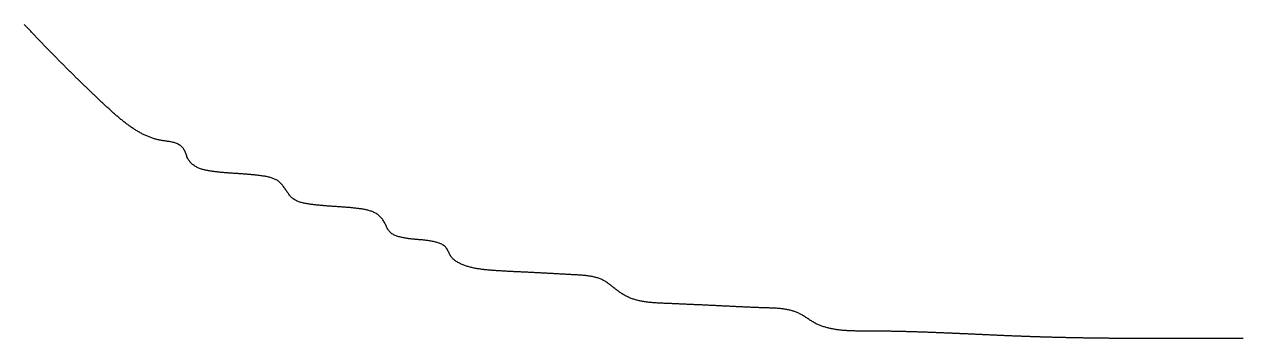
# Model space of a CAD drawing. Extents: x 40 to 225, y 4 to 261.
# Drawn here: x 132.28 to 158.36, y 6 to 12.71 of the extents above; entities that cross this region are included whole.
import ezdxf

# ---------------------------------------------------------------- set-up
doc = ezdxf.new("R2010")
doc.units = 0
doc.layers.get('0').update_dxf_attribs({"linetype": 'CONTINUOUS'})

msp = doc.modelspace()

# ---------------------------------------------------------------- linework, layer by layer
at = {"color": 7}
msp.add_polyline3d([(158.368, 5.99907, 0), (158.348, 5.99906, 0), (158.328, 5.99904, 0), (158.309, 5.99903, 0), (158.289, 5.99901, 0), (158.269, 5.99899, 0), (158.249, 5.99897, 0), (158.229, 5.99896, 0), (158.209, 5.99893, 0), (158.189, 5.99891, 0), (158.17, 5.99889, 0), (158.15, 5.99887, 0), (158.13, 5.99884, 0), (158.11, 5.99882, 0), (158.09, 5.99879, 0), (158.07, 5.99877, 0), (158.051, 5.99874, 0), (158.031, 5.99871, 0), (158.011, 5.99868, 0), (157.991, 5.99866, 0), (157.971, 5.99863, 0), (157.952, 5.9986, 0), (157.932, 5.99857, 0), (157.912, 5.99854, 0), (157.892, 5.9985, 0), (157.872, 5.99847, 0), (157.852, 5.99844, 0), (157.833, 5.99841, 0), (157.813, 5.99838, 0), (157.793, 5.99834, 0), (157.773, 5.99831, 0), (157.753, 5.99828, 0), (157.734, 5.99824, 0), (157.714, 5.99821, 0), (157.694, 5.99818, 0), (157.674, 5.99815, 0), (157.654, 5.99811, 0), (157.635, 5.99808, 0), (157.615, 5.99805, 0), (157.595, 5.99801, 0), (157.575, 5.99798, 0), (157.555, 5.99795, 0), (157.536, 5.99792, 0), (157.516, 5.99789, 0), (157.496, 5.99785, 0), (157.476, 5.99782, 0), (157.456, 5.99779, 0), (157.437, 5.99776, 0), (157.417, 5.99773, 0), (157.397, 5.9977, 0), (157.377, 5.99767, 0), (157.358, 5.99765, 0), (157.338, 5.99762, 0), (157.318, 5.99759, 0), (157.298, 5.99757, 0), (157.278, 5.99754, 0), (157.259, 5.99752, 0), (157.239, 5.99749, 0), (157.219, 5.99747, 0), (157.199, 5.99745, 0), (157.18, 5.99742, 0), (157.16, 5.9974, 0), (157.14, 5.99739, 0), (157.12, 5.99737, 0), (157.101, 5.99735, 0), (157.081, 5.99733, 0), (157.061, 5.99732, 0), (157.041, 5.9973, 0), (157.022, 5.99729, 0), (157.002, 5.99728, 0), (156.982, 5.99727, 0), (156.962, 5.99726, 0), (156.943, 5.99725, 0), (156.923, 5.99725, 0), (156.903, 5.99724, 0), (156.883, 5.99724, 0), (156.864, 5.99724, 0), (156.844, 5.99724, 0), (156.824, 5.99724, 0), (156.804, 5.99724, 0), (156.785, 5.99725, 0), (156.765, 5.99725, 0), (156.745, 5.99726, 0), (156.726, 5.99727, 0), (156.706, 5.99728, 0), (156.686, 5.99729, 0), (156.666, 5.99731, 0), (156.647, 5.99733, 0), (156.627, 5.99735, 0), (156.607, 5.99737, 0), (156.588, 5.99739, 0), (156.568, 5.99741, 0), (156.548, 5.99744, 0), (156.528, 5.99747, 0), (156.509, 5.9975, 0), (156.489, 5.99753, 0), (156.469, 5.99757, 0), (156.45, 5.99761, 0), (156.43, 5.99765, 0), (156.41, 5.99769, 0), (156.39, 5.99773, 0), (156.371, 5.99778, 0), (156.351, 5.99783, 0), (156.331, 5.99788, 0), (156.312, 5.99794, 0), (156.292, 5.99799, 0), (156.272, 5.99805, 0), (156.253, 5.99812, 0), (156.233, 5.99818, 0), (156.213, 5.99825, 0), (156.194, 5.99832, 0), (156.174, 5.99839, 0), (156.154, 5.99847, 0), (156.135, 5.99855, 0), (156.115, 5.99863, 0), (156.095, 5.99871, 0), (156.076, 5.9988, 0), (156.056, 5.99889, 0), (156.036, 5.99898, 0), (156.017, 5.99908, 0), (155.997, 5.99918, 0), (155.977, 5.99928, 0), (155.958, 5.99939, 0), (155.938, 5.9995, 0), (155.918, 5.99961, 0), (155.899, 5.99972, 0), (155.879, 5.99984, 0), (155.859, 5.99996, 0), (155.84, 6.00009, 0), (155.82, 6.00022, 0), (155.8, 6.00035, 0), (155.781, 6.00049, 0), (155.761, 6.00063, 0), (155.742, 6.00077, 0), (155.722, 6.00091, 0), (155.702, 6.00106, 0), (155.683, 6.00122, 0), (155.663, 6.00137, 0), (155.643, 6.00154, 0), (155.624, 6.0017, 0), (155.604, 6.00187, 0), (155.585, 6.00204, 0), (155.565, 6.00222, 0), (155.545, 6.0024, 0), (155.526, 6.00258, 0), (155.506, 6.00277, 0), (155.487, 6.00296, 0), (155.467, 6.00316, 0), (155.447, 6.00336, 0), (155.428, 6.00356, 0), (155.408, 6.00377, 0), (155.389, 6.00398, 0), (155.369, 6.0042, 0), (155.349, 6.00442, 0), (155.33, 6.00465, 0), (155.31, 6.00488, 0), (155.291, 6.00511, 0), (155.271, 6.00535, 0), (155.251, 6.0056, 0), (155.232, 6.00584, 0), (155.212, 6.0061, 0), (155.193, 6.00635, 0), (155.173, 6.00661, 0), (155.154, 6.00688, 0), (155.134, 6.00715, 0), (155.114, 6.00743, 0), (155.095, 6.00771, 0), (155.075, 6.00799, 0), (155.056, 6.00828, 0), (155.036, 6.00857, 0), (155.017, 6.00887, 0), (154.997, 6.00918, 0), (154.977, 6.00949, 0), (154.958, 6.0098, 0), (154.938, 6.01012, 0), (154.919, 6.01045, 0), (154.899, 6.01078, 0), (154.88, 6.01111, 0), (154.86, 6.01145, 0), (154.841, 6.0118, 0), (154.821, 6.01215, 0), (154.802, 6.0125, 0), (154.782, 6.01286, 0), (154.763, 6.01323, 0), (154.743, 6.0136, 0), (154.724, 6.01398, 0), (154.704, 6.01436, 0), (154.684, 6.01475, 0), (154.665, 6.01514, 0), (154.645, 6.01554, 0), (154.626, 6.01595, 0), (154.606, 6.01636, 0), (154.587, 6.01677, 0), (154.567, 6.01719, 0), (154.548, 6.01762, 0), (154.528, 6.01805, 0), (154.509, 6.01849, 0), (154.489, 6.01894, 0), (154.47, 6.01939, 0), (154.45, 6.01985, 0), (154.431, 6.02031, 0), (154.411, 6.02078, 0), (154.392, 6.02125, 0), (154.373, 6.02173, 0), (154.353, 6.02222, 0), (154.334, 6.02272, 0), (154.314, 6.02321, 0), (154.295, 6.02372, 0), (154.275, 6.02423, 0), (154.256, 6.02475, 0), (154.236, 6.02528, 0), (154.217, 6.02581, 0), (154.197, 6.02634, 0), (154.178, 6.02689, 0), (154.158, 6.02744, 0), (154.139, 6.02799, 0), (154.12, 6.02856, 0), (154.1, 6.02913, 0), (154.081, 6.0297, 0), (154.061, 6.03029, 0), (154.042, 6.03088, 0), (154.022, 6.03147, 0), (154.003, 6.03208, 0), (153.983, 6.03269, 0), (153.964, 6.03331, 0), (153.945, 6.03393, 0), (153.925, 6.03456, 0), (153.906, 6.0352, 0), (153.886, 6.03584, 0), (153.867, 6.03649, 0), (153.848, 6.03715, 0), (153.828, 6.03782, 0), (153.809, 6.03849, 0), (153.789, 6.03917, 0), (153.77, 6.03986, 0), (153.75, 6.04055, 0), (153.731, 6.04125, 0), (153.712, 6.04196, 0), (153.692, 6.04268, 0), (153.673, 6.0434, 0), (153.654, 6.04412, 0), (153.634, 6.04486, 0), (153.615, 6.04559, 0), (153.595, 6.04634, 0), (153.576, 6.04709, 0), (153.557, 6.04785, 0), (153.537, 6.04861, 0), (153.518, 6.04937, 0), (153.498, 6.05015, 0), (153.479, 6.05092, 0), (153.46, 6.05171, 0), (153.44, 6.05249, 0), (153.421, 6.05329, 0), (153.402, 6.05408, 0), (153.382, 6.05488, 0), (153.363, 6.05569, 0), (153.343, 6.0565, 0), (153.324, 6.05731, 0), (153.305, 6.05813, 0), (153.285, 6.05896, 0), (153.266, 6.05978, 0), (153.247, 6.06061, 0), (153.227, 6.06145, 0), (153.208, 6.06228, 0), (153.188, 6.06312, 0), (153.169, 6.06397, 0), (153.15, 6.06481, 0), (153.13, 6.06566, 0), (153.111, 6.06652, 0), (153.092, 6.06737, 0), (153.072, 6.06823, 0), (153.053, 6.06909, 0), (153.033, 6.06995, 0), (153.014, 6.07082, 0), (152.995, 6.07169, 0), (152.975, 6.07255, 0), (152.956, 6.07343, 0), (152.936, 6.0743, 0), (152.917, 6.07517, 0), (152.898, 6.07605, 0), (152.878, 6.07693, 0), (152.859, 6.07781, 0), (152.839, 6.07869, 0), (152.82, 6.07957, 0), (152.801, 6.08045, 0), (152.781, 6.08133, 0), (152.762, 6.08222, 0), (152.742, 6.0831, 0), (152.723, 6.08398, 0), (152.704, 6.08487, 0), (152.684, 6.08575, 0), (152.665, 6.08664, 0), (152.645, 6.08753, 0), (152.626, 6.08841, 0), (152.606, 6.08929, 0), (152.587, 6.09018, 0), (152.568, 6.09106, 0), (152.548, 6.09195, 0), (152.529, 6.09283, 0), (152.509, 6.09371, 0), (152.49, 6.09459, 0), (152.47, 6.09547, 0), (152.451, 6.09635, 0), (152.431, 6.09722, 0), (152.412, 6.0981, 0), (152.392, 6.09897, 0), (152.373, 6.09985, 0), (152.353, 6.10072, 0), (152.334, 6.10158, 0), (152.314, 6.10245, 0), (152.295, 6.10331, 0), (152.275, 6.10418, 0), (152.256, 6.10503, 0), (152.236, 6.10589, 0), (152.217, 6.10674, 0), (152.197, 6.1076, 0), (152.178, 6.10844, 0), (152.158, 6.10929, 0), (152.139, 6.11013, 0), (152.119, 6.11097, 0), (152.1, 6.1118, 0), (152.08, 6.11263, 0), (152.06, 6.11346, 0), (152.041, 6.11429, 0), (152.021, 6.11511, 0), (152.002, 6.11592, 0), (151.982, 6.11673, 0), (151.963, 6.11754, 0), (151.943, 6.11835, 0), (151.923, 6.11914, 0), (151.904, 6.11994, 0), (151.884, 6.12073, 0), (151.864, 6.12151, 0), (151.845, 6.12229, 0), (151.825, 6.12307, 0), (151.805, 6.12383, 0), (151.786, 6.1246, 0), (151.766, 6.12536, 0), (151.746, 6.12611, 0), (151.727, 6.12686, 0), (151.707, 6.1276, 0), (151.687, 6.12833, 0), (151.668, 6.12906, 0), (151.648, 6.12978, 0), (151.628, 6.1305, 0), (151.608, 6.13121, 0), (151.589, 6.13191, 0), (151.569, 6.13261, 0), (151.549, 6.1333, 0), (151.529, 6.13398, 0), (151.51, 6.13466, 0), (151.49, 6.13533, 0), (151.47, 6.13599, 0), (151.45, 6.13664, 0), (151.43, 6.13729, 0), (151.411, 6.13793, 0), (151.391, 6.13856, 0), (151.371, 6.13918, 0), (151.351, 6.1398, 0), (151.331, 6.1404, 0), (151.311, 6.141, 0), (151.291, 6.14159, 0), (151.272, 6.14218, 0), (151.252, 6.14275, 0), (151.232, 6.14331, 0), (151.212, 6.14387, 0), (151.192, 6.14441, 0), (151.172, 6.14495, 0), (151.152, 6.14548, 0), (151.132, 6.146, 0), (151.112, 6.14651, 0), (151.092, 6.14701, 0), (151.072, 6.1475, 0), (151.052, 6.14798, 0), (151.032, 6.14845, 0), (151.012, 6.14891, 0), (150.992, 6.14936, 0), (150.972, 6.1498, 0), (150.952, 6.15023, 0), (150.932, 6.15065, 0), (150.912, 6.15105, 0), (150.892, 6.15145, 0), (150.871, 6.15184, 0), (150.851, 6.15221, 0), (150.831, 6.15258, 0), (150.811, 6.15293, 0), (150.791, 6.15327, 0), (150.771, 6.1536, 0), (150.751, 6.15392, 0), (150.73, 6.15422, 0), (150.71, 6.15452, 0), (150.69, 6.1548, 0), (150.67, 6.15507, 0), (150.649, 6.15533, 0), (150.629, 6.15557, 0), (150.609, 6.15581, 0), (150.589, 6.15603, 0), (150.568, 6.15624, 0), (150.548, 6.15643, 0), (150.528, 6.15661, 0), (150.507, 6.15678, 0), (150.487, 6.15694, 0), (150.467, 6.15708, 0), (150.446, 6.15721, 0), (150.426, 6.15732, 0), (150.405, 6.15742, 0), (150.385, 6.15751, 0), (150.365, 6.15758, 0), (150.344, 6.15764, 0), (150.324, 6.15769, 0), (150.303, 6.15773, 0), (150.283, 6.15778, 0), (150.262, 6.15782, 0), (150.242, 6.15788, 0), (150.221, 6.15796, 0), (150.201, 6.15806, 0), (150.18, 6.15818, 0), (150.16, 6.15834, 0), (150.139, 6.15854, 0), (150.119, 6.15879, 0), (150.098, 6.15908, 0), (150.078, 6.15943, 0), (150.057, 6.15984, 0), (150.037, 6.16033, 0), (150.017, 6.16088, 0), (149.996, 6.16151, 0), (149.976, 6.16223, 0), (149.956, 6.16304, 0), (149.935, 6.16394, 0), (149.915, 6.16494, 0), (149.895, 6.16606, 0), (149.875, 6.16728, 0), (149.854, 6.16862, 0), (149.834, 6.17009, 0), (149.814, 6.17169, 0), (149.794, 6.17342, 0), (149.774, 6.17529, 0), (149.755, 6.17731, 0), (149.735, 6.17948, 0), (149.715, 6.18181, 0), (149.695, 6.1843, 0), (149.675, 6.18697, 0), (149.656, 6.1898, 0), (149.636, 6.19282, 0), (149.617, 6.19602, 0), (149.598, 6.19942, 0), (149.578, 6.20301, 0), (149.559, 6.20681, 0), (149.54, 6.21081, 0), (149.521, 6.21503, 0), (149.502, 6.21947, 0), (149.483, 6.22414, 0), (149.464, 6.22903, 0), (149.445, 6.23416, 0), (149.427, 6.23954, 0), (149.408, 6.24516, 0), (149.39, 6.25104, 0), (149.371, 6.25718, 0), (149.353, 6.26358, 0), (149.335, 6.27025, 0), (149.317, 6.2772, 0), (149.299, 6.28443, 0), (149.281, 6.29195, 0), (149.263, 6.29977, 0), (149.246, 6.30788, 0), (149.228, 6.3163, 0), (149.211, 6.32502, 0), (149.194, 6.33406, 0), (149.176, 6.34343, 0), (149.159, 6.35312, 0), (149.143, 6.36313, 0), (149.126, 6.3734, 0), (149.109, 6.38391, 0), (149.092, 6.3946, 0), (149.076, 6.40542, 0), (149.059, 6.41634, 0), (149.043, 6.42731, 0), (149.026, 6.43827, 0), (149.01, 6.4492, 0), (148.993, 6.46004, 0), (148.977, 6.47075, 0), (148.96, 6.48129, 0), (148.943, 6.4916, 0), (148.926, 6.50165, 0), (148.909, 6.51139, 0), (148.892, 6.52077, 0), (148.875, 6.52976, 0), (148.858, 6.53831, 0), (148.84, 6.54644, 0), (148.822, 6.55415, 0), (148.804, 6.56146, 0), (148.786, 6.56838, 0), (148.768, 6.57493, 0), (148.749, 6.5811, 0), (148.731, 6.58692, 0), (148.712, 6.5924, 0), (148.693, 6.59755, 0), (148.674, 6.60237, 0), (148.655, 6.60689, 0), (148.636, 6.61111, 0), (148.617, 6.61504, 0), (148.598, 6.6187, 0), (148.578, 6.6221, 0), (148.559, 6.62525, 0), (148.539, 6.62817, 0), (148.519, 6.63085, 0), (148.5, 6.63332, 0), (148.48, 6.63559, 0), (148.46, 6.63766, 0), (148.44, 6.63956, 0), (148.42, 6.64128, 0), (148.4, 6.64285, 0), (148.38, 6.64428, 0), (148.36, 6.64557, 0), (148.34, 6.64674, 0), (148.319, 6.6478, 0), (148.299, 6.64877, 0), (148.279, 6.64964, 0), (148.259, 6.65044, 0), (148.238, 6.65118, 0), (148.218, 6.65187, 0), (148.198, 6.65252, 0), (148.178, 6.65314, 0), (148.157, 6.65374, 0), (148.137, 6.65434, 0), (148.117, 6.65494, 0), (148.097, 6.65556, 0), (148.077, 6.6562, 0), (148.057, 6.65686, 0), (148.037, 6.65753, 0), (148.016, 6.65821, 0), (147.996, 6.65891, 0), (147.976, 6.65963, 0), (147.956, 6.66036, 0), (147.937, 6.6611, 0), (147.917, 6.66186, 0), (147.897, 6.66263, 0), (147.877, 6.66342, 0), (147.857, 6.66421, 0), (147.837, 6.66502, 0), (147.817, 6.66584, 0), (147.797, 6.66667, 0), (147.778, 6.66751, 0), (147.758, 6.66836, 0), (147.738, 6.66922, 0), (147.718, 6.6701, 0), (147.699, 6.67098, 0), (147.679, 6.67186, 0), (147.659, 6.67276, 0), (147.64, 6.67367, 0), (147.62, 6.67458, 0), (147.601, 6.6755, 0), (147.581, 6.67642, 0), (147.561, 6.67736, 0), (147.542, 6.67829, 0), (147.522, 6.67924, 0), (147.503, 6.68019, 0), (147.483, 6.68114, 0), (147.463, 6.6821, 0), (147.444, 6.68306, 0), (147.424, 6.68402, 0), (147.405, 6.68499, 0), (147.385, 6.68596, 0), (147.366, 6.68693, 0), (147.346, 6.68791, 0), (147.327, 6.68888, 0), (147.307, 6.68986, 0), (147.288, 6.69084, 0), (147.269, 6.69181, 0), (147.249, 6.69279, 0), (147.23, 6.69377, 0), (147.21, 6.69474, 0), (147.191, 6.69572, 0), (147.171, 6.69669, 0), (147.152, 6.69766, 0), (147.132, 6.69863, 0), (147.113, 6.69959, 0), (147.093, 6.70055, 0), (147.074, 6.70151, 0), (147.055, 6.70246, 0), (147.035, 6.70341, 0), (147.016, 6.70435, 0), (146.996, 6.70529, 0), (146.977, 6.70622, 0), (146.957, 6.70715, 0), (146.938, 6.70808, 0), (146.918, 6.709, 0), (146.899, 6.70992, 0), (146.879, 6.71083, 0), (146.86, 6.71174, 0), (146.84, 6.71265, 0), (146.821, 6.71355, 0), (146.801, 6.71445, 0), (146.782, 6.71534, 0), (146.762, 6.71624, 0), (146.743, 6.71713, 0), (146.723, 6.71801, 0), (146.704, 6.7189, 0), (146.684, 6.71978, 0), (146.665, 6.72066, 0), (146.645, 6.72154, 0), (146.625, 6.72241, 0), (146.606, 6.72328, 0), (146.586, 6.72416, 0), (146.567, 6.72502, 0), (146.547, 6.72589, 0), (146.527, 6.72676, 0), (146.508, 6.72762, 0), (146.488, 6.72848, 0), (146.468, 6.72935, 0), (146.449, 6.73021, 0), (146.429, 6.73107, 0), (146.409, 6.73192, 0), (146.39, 6.73278, 0), (146.37, 6.73364, 0), (146.35, 6.7345, 0), (146.331, 6.73535, 0), (146.311, 6.73621, 0), (146.291, 6.73707, 0), (146.271, 6.73792, 0), (146.251, 6.73878, 0), (146.232, 6.73964, 0), (146.212, 6.7405, 0), (146.192, 6.74135, 0), (146.172, 6.74221, 0), (146.152, 6.74307, 0), (146.132, 6.74393, 0), (146.112, 6.7448, 0), (146.092, 6.74566, 0), (146.072, 6.74652, 0), (146.052, 6.74739, 0), (146.033, 6.74826, 0), (146.012, 6.74913, 0), (145.992, 6.75, 0), (145.972, 6.75087, 0), (145.952, 6.75175, 0), (145.932, 6.75264, 0), (145.912, 6.75355, 0), (145.892, 6.7545, 0), (145.872, 6.75548, 0), (145.852, 6.75652, 0), (145.832, 6.75761, 0), (145.812, 6.75878, 0), (145.792, 6.76002, 0), (145.772, 6.76134, 0), (145.752, 6.76276, 0), (145.732, 6.76429, 0), (145.712, 6.76593, 0), (145.692, 6.7677, 0), (145.672, 6.76959, 0), (145.652, 6.77163, 0), (145.632, 6.77382, 0), (145.612, 6.77617, 0), (145.593, 6.77868, 0), (145.573, 6.78138, 0), (145.553, 6.78426, 0), (145.534, 6.78734, 0), (145.514, 6.79063, 0), (145.495, 6.79413, 0), (145.476, 6.79785, 0), (145.456, 6.80181, 0), (145.437, 6.806, 0), (145.418, 6.81046, 0), (145.399, 6.81517, 0), (145.38, 6.82015, 0), (145.361, 6.82541, 0), (145.343, 6.83095, 0), (145.324, 6.8368, 0), (145.306, 6.84295, 0), (145.287, 6.84942, 0), (145.269, 6.85621, 0), (145.251, 6.86333, 0), (145.233, 6.8708, 0), (145.215, 6.87862, 0), (145.198, 6.8868, 0), (145.18, 6.89532, 0), (145.163, 6.90417, 0), (145.145, 6.91334, 0), (145.128, 6.92282, 0), (145.111, 6.93259, 0), (145.094, 6.94264, 0), (145.077, 6.95296, 0), (145.061, 6.96353, 0), (145.044, 6.97435, 0), (145.028, 6.9854, 0), (145.011, 6.99667, 0), (144.995, 7.00814, 0), (144.979, 7.01981, 0), (144.963, 7.03166, 0), (144.947, 7.04367, 0), (144.931, 7.05584, 0), (144.915, 7.06814, 0), (144.9, 7.08055, 0), (144.884, 7.09301, 0), (144.869, 7.10548, 0), (144.853, 7.11792, 0), (144.838, 7.13029, 0), (144.822, 7.14254, 0), (144.806, 7.15464, 0), (144.791, 7.16653, 0), (144.775, 7.17818, 0), (144.759, 7.18954, 0), (144.743, 7.20057, 0), (144.726, 7.21123, 0), (144.71, 7.22147, 0), (144.693, 7.23126, 0), (144.676, 7.24054, 0), (144.659, 7.24933, 0), (144.642, 7.25764, 0), (144.624, 7.26548, 0), (144.606, 7.27286, 0), (144.588, 7.27981, 0), (144.57, 7.28635, 0), (144.552, 7.29247, 0), (144.533, 7.29821, 0), (144.514, 7.30358, 0), (144.495, 7.30858, 0), (144.476, 7.31325, 0), (144.457, 7.31759, 0), (144.438, 7.32162, 0), (144.418, 7.32535, 0), (144.399, 7.3288, 0), (144.379, 7.33199, 0), (144.359, 7.33494, 0), (144.339, 7.33765, 0), (144.319, 7.34014, 0), (144.299, 7.34243, 0), (144.279, 7.34454, 0), (144.259, 7.34648, 0), (144.239, 7.34826, 0), (144.219, 7.34991, 0), (144.198, 7.35143, 0), (144.178, 7.35285, 0), (144.158, 7.35417, 0), (144.138, 7.35542, 0), (144.117, 7.35661, 0), (144.097, 7.35775, 0), (144.077, 7.35887, 0), (144.057, 7.35997, 0), (144.036, 7.36107, 0), (144.016, 7.36217, 0), (143.996, 7.36328, 0), (143.976, 7.36439, 0), (143.956, 7.3655, 0), (143.936, 7.36661, 0), (143.916, 7.36773, 0), (143.896, 7.36884, 0), (143.876, 7.36996, 0), (143.856, 7.37107, 0), (143.837, 7.37219, 0), (143.817, 7.3733, 0), (143.797, 7.37442, 0), (143.777, 7.37553, 0), (143.758, 7.37664, 0), (143.738, 7.37775, 0), (143.718, 7.37886, 0), (143.698, 7.37997, 0), (143.679, 7.38108, 0), (143.659, 7.38218, 0), (143.64, 7.38328, 0), (143.62, 7.38438, 0), (143.6, 7.38547, 0), (143.581, 7.38656, 0), (143.561, 7.38765, 0), (143.542, 7.38873, 0), (143.522, 7.38981, 0), (143.503, 7.39089, 0), (143.483, 7.39195, 0), (143.464, 7.39302, 0), (143.444, 7.39408, 0), (143.425, 7.39513, 0), (143.405, 7.39617, 0), (143.386, 7.39721, 0), (143.366, 7.39825, 0), (143.347, 7.39927, 0), (143.328, 7.40029, 0), (143.308, 7.4013, 0), (143.289, 7.4023, 0), (143.269, 7.4033, 0), (143.25, 7.40429, 0), (143.23, 7.40527, 0), (143.211, 7.40623, 0), (143.191, 7.40719, 0), (143.172, 7.40815, 0), (143.152, 7.40909, 0), (143.132, 7.41002, 0), (143.113, 7.41094, 0), (143.093, 7.41186, 0), (143.074, 7.41277, 0), (143.054, 7.41368, 0), (143.035, 7.41458, 0), (143.015, 7.41548, 0), (142.995, 7.41638, 0), (142.976, 7.41727, 0), (142.956, 7.41817, 0), (142.937, 7.41907, 0), (142.917, 7.41997, 0), (142.897, 7.42087, 0), (142.878, 7.42178, 0), (142.858, 7.4227, 0), (142.838, 7.42362, 0), (142.819, 7.42454, 0), (142.799, 7.42548, 0), (142.779, 7.42642, 0), (142.759, 7.42738, 0), (142.74, 7.42834, 0), (142.72, 7.42932, 0), (142.7, 7.43032, 0), (142.681, 7.43132, 0), (142.661, 7.43235, 0), (142.641, 7.43339, 0), (142.622, 7.43444, 0), (142.602, 7.43552, 0), (142.582, 7.43661, 0), (142.562, 7.43773, 0), (142.543, 7.43887, 0), (142.523, 7.44003, 0), (142.503, 7.44121, 0), (142.484, 7.44242, 0), (142.464, 7.44365, 0), (142.444, 7.44491, 0), (142.425, 7.4462, 0), (142.405, 7.44752, 0), (142.385, 7.44887, 0), (142.365, 7.45025, 0), (142.346, 7.45166, 0), (142.326, 7.4531, 0), (142.306, 7.45458, 0), (142.287, 7.45609, 0), (142.267, 7.45764, 0), (142.247, 7.45923, 0), (142.228, 7.46087, 0), (142.208, 7.46258, 0), (142.188, 7.46435, 0), (142.169, 7.46621, 0), (142.149, 7.46815, 0), (142.13, 7.4702, 0), (142.11, 7.47236, 0), (142.09, 7.47463, 0), (142.071, 7.47703, 0), (142.051, 7.47957, 0), (142.032, 7.48226, 0), (142.012, 7.48511, 0), (141.993, 7.48812, 0), (141.973, 7.49131, 0), (141.954, 7.49469, 0), (141.935, 7.49826, 0), (141.915, 7.50204, 0), (141.896, 7.50603, 0), (141.877, 7.51025, 0), (141.858, 7.5147, 0), (141.838, 7.51939, 0), (141.819, 7.52434, 0), (141.8, 7.52955, 0), (141.781, 7.53504, 0), (141.762, 7.5408, 0), (141.743, 7.54686, 0), (141.724, 7.55322, 0), (141.705, 7.55989, 0), (141.687, 7.56688, 0), (141.668, 7.5742, 0), (141.649, 7.58186, 0), (141.63, 7.58987, 0), (141.612, 7.59825, 0), (141.594, 7.60704, 0), (141.575, 7.61626, 0), (141.558, 7.62593, 0), (141.54, 7.63609, 0), (141.523, 7.64677, 0), (141.506, 7.65798, 0), (141.49, 7.66977, 0), (141.475, 7.68216, 0), (141.46, 7.69517, 0), (141.446, 7.70884, 0), (141.432, 7.72319, 0), (141.42, 7.73826, 0), (141.408, 7.75406, 0), (141.398, 7.77062, 0), (141.388, 7.78786, 0), (141.379, 7.80559, 0), (141.37, 7.82363, 0), (141.362, 7.84179, 0), (141.353, 7.8599, 0), (141.345, 7.87777, 0), (141.335, 7.89521, 0), (141.326, 7.91205, 0), (141.315, 7.9281, 0), (141.303, 7.94317, 0), (141.291, 7.95718, 0), (141.277, 7.97015, 0), (141.261, 7.98215, 0), (141.246, 7.99322, 0), (141.229, 8.00343, 0), (141.211, 8.01282, 0), (141.193, 8.02145, 0), (141.174, 8.02937, 0), (141.155, 8.03664, 0), (141.136, 8.04332, 0), (141.116, 8.04945, 0), (141.096, 8.05509, 0), (141.076, 8.0603, 0), (141.055, 8.06513, 0), (141.035, 8.06962, 0), (141.015, 8.07381, 0), (140.995, 8.07772, 0), (140.976, 8.08135, 0), (140.956, 8.08473, 0), (140.936, 8.08787, 0), (140.917, 8.09079, 0), (140.897, 8.09351, 0), (140.878, 8.09604, 0), (140.858, 8.09841, 0), (140.839, 8.10063, 0), (140.82, 8.10272, 0), (140.8, 8.10469, 0), (140.781, 8.10656, 0), (140.762, 8.10835, 0), (140.742, 8.11007, 0), (140.723, 8.11175, 0), (140.704, 8.1134, 0), (140.685, 8.11504, 0), (140.665, 8.11669, 0), (140.646, 8.11836, 0), (140.627, 8.12008, 0), (140.608, 8.12186, 0), (140.588, 8.12373, 0), (140.569, 8.1257, 0), (140.55, 8.12779, 0), (140.53, 8.13003, 0), (140.511, 8.13243, 0), (140.491, 8.13502, 0), (140.472, 8.1378, 0), (140.452, 8.14081, 0), (140.432, 8.14406, 0), (140.413, 8.14756, 0), (140.393, 8.15135, 0), (140.373, 8.15544, 0), (140.353, 8.15984, 0), (140.333, 8.16458, 0), (140.313, 8.1697, 0), (140.293, 8.17523, 0), (140.273, 8.18121, 0), (140.254, 8.18771, 0), (140.234, 8.19475, 0), (140.215, 8.20239, 0), (140.197, 8.21067, 0), (140.179, 8.21963, 0), (140.162, 8.22933, 0), (140.145, 8.2398, 0), (140.13, 8.25109, 0), (140.115, 8.26325, 0), (140.101, 8.27632, 0), (140.088, 8.29034, 0), (140.076, 8.30533, 0), (140.066, 8.32117, 0), (140.056, 8.33775, 0), (140.046, 8.35492, 0), (140.037, 8.37258, 0), (140.029, 8.39057, 0), (140.02, 8.40879, 0), (140.012, 8.4271, 0), (140.003, 8.44537, 0), (139.994, 8.46348, 0), (139.985, 8.48131, 0), (139.975, 8.49879, 0), (139.964, 8.51589, 0), (139.953, 8.53258, 0), (139.941, 8.5488, 0), (139.929, 8.56453, 0), (139.916, 8.57973, 0), (139.903, 8.59436, 0), (139.889, 8.60838, 0), (139.875, 8.62175, 0), (139.86, 8.63444, 0), (139.845, 8.64642, 0), (139.829, 8.65765, 0), (139.813, 8.66817, 0), (139.796, 8.67801, 0), (139.779, 8.68719, 0), (139.761, 8.69575, 0), (139.744, 8.70372, 0), (139.725, 8.71113, 0), (139.707, 8.71801, 0), (139.688, 8.72439, 0), (139.669, 8.73031, 0), (139.65, 8.73579, 0), (139.63, 8.74087, 0), (139.611, 8.74557, 0), (139.591, 8.74993, 0), (139.571, 8.75397, 0), (139.551, 8.75774, 0), (139.531, 8.76125, 0), (139.511, 8.76454, 0), (139.491, 8.76765, 0), (139.471, 8.7706, 0), (139.451, 8.77342, 0), (139.431, 8.77612, 0), (139.411, 8.77871, 0), (139.391, 8.78119, 0), (139.371, 8.78357, 0), (139.351, 8.78585, 0), (139.331, 8.78803, 0), (139.312, 8.79013, 0), (139.292, 8.79214, 0), (139.272, 8.79407, 0), (139.253, 8.79592, 0), (139.233, 8.7977, 0), (139.213, 8.79942, 0), (139.194, 8.80107, 0), (139.174, 8.80267, 0), (139.155, 8.80421, 0), (139.135, 8.8057, 0), (139.116, 8.80715, 0), (139.096, 8.80856, 0), (139.077, 8.80994, 0), (139.057, 8.81129, 0), (139.038, 8.81261, 0), (139.019, 8.81391, 0), (138.999, 8.81519, 0), (138.98, 8.81647, 0), (138.96, 8.81773, 0), (138.941, 8.81899, 0), (138.922, 8.82026, 0), (138.902, 8.82153, 0), (138.883, 8.82281, 0), (138.864, 8.82411, 0), (138.844, 8.82542, 0), (138.825, 8.82676, 0), (138.806, 8.82812, 0), (138.786, 8.82951, 0), (138.767, 8.83093, 0), (138.747, 8.83238, 0), (138.728, 8.83388, 0), (138.709, 8.83542, 0), (138.689, 8.83701, 0), (138.67, 8.83865, 0), (138.65, 8.84035, 0), (138.631, 8.8421, 0), (138.611, 8.84392, 0), (138.591, 8.8458, 0), (138.572, 8.84775, 0), (138.552, 8.84978, 0), (138.532, 8.85188, 0), (138.512, 8.85406, 0), (138.492, 8.85633, 0), (138.472, 8.85869, 0), (138.452, 8.86114, 0), (138.432, 8.86369, 0), (138.412, 8.86634, 0), (138.392, 8.86909, 0), (138.371, 8.87196, 0), (138.351, 8.87499, 0), (138.331, 8.87821, 0), (138.31, 8.88166, 0), (138.29, 8.88537, 0), (138.27, 8.88937, 0), (138.25, 8.89371, 0), (138.23, 8.89841, 0), (138.211, 8.90351, 0), (138.192, 8.90905, 0), (138.173, 8.91505, 0), (138.154, 8.92156, 0), (138.135, 8.92861, 0), (138.117, 8.93623, 0), (138.1, 8.94446, 0), (138.083, 8.95334, 0), (138.066, 8.96289, 0), (138.05, 8.97315, 0), (138.034, 8.98416, 0), (138.019, 8.99596, 0), (138.005, 9.00855, 0), (137.991, 9.02187, 0), (137.977, 9.03586, 0), (137.964, 9.05044, 0), (137.952, 9.06555, 0), (137.94, 9.08112, 0), (137.928, 9.09707, 0), (137.916, 9.11333, 0), (137.905, 9.12985, 0), (137.893, 9.14654, 0), (137.882, 9.16333, 0), (137.871, 9.18016, 0), (137.859, 9.19696, 0), (137.848, 9.21366, 0), (137.836, 9.23019, 0), (137.825, 9.24647, 0), (137.813, 9.26244, 0), (137.801, 9.27803, 0), (137.788, 9.29316, 0), (137.775, 9.30778, 0), (137.762, 9.3218, 0), (137.748, 9.33516, 0), (137.733, 9.34779, 0), (137.718, 9.35963, 0), (137.703, 9.37069, 0), (137.687, 9.38099, 0), (137.67, 9.39059, 0), (137.653, 9.3995, 0), (137.635, 9.40776, 0), (137.617, 9.41542, 0), (137.599, 9.4225, 0), (137.58, 9.42903, 0), (137.561, 9.43507, 0), (137.542, 9.44063, 0), (137.522, 9.44575, 0), (137.503, 9.45047, 0), (137.483, 9.45483, 0), (137.463, 9.45885, 0), (137.442, 9.46258, 0), (137.422, 9.46604, 0), (137.402, 9.46927, 0), (137.382, 9.47232, 0), (137.361, 9.4752, 0), (137.341, 9.47796, 0), (137.321, 9.48061, 0), (137.301, 9.48317, 0), (137.281, 9.48563, 0), (137.261, 9.488, 0), (137.241, 9.49027, 0), (137.221, 9.49247, 0), (137.201, 9.49458, 0), (137.181, 9.49661, 0), (137.162, 9.49857, 0), (137.142, 9.50046, 0), (137.123, 9.50228, 0), (137.103, 9.50404, 0), (137.083, 9.50574, 0), (137.064, 9.50739, 0), (137.044, 9.50898, 0), (137.025, 9.51052, 0), (137.006, 9.51202, 0), (136.986, 9.51348, 0), (136.967, 9.5149, 0), (136.947, 9.51629, 0), (136.928, 9.51765, 0), (136.909, 9.51898, 0), (136.889, 9.52029, 0), (136.87, 9.52158, 0), (136.851, 9.52286, 0), (136.831, 9.52412, 0), (136.812, 9.52538, 0), (136.792, 9.52663, 0), (136.773, 9.52788, 0), (136.754, 9.52914, 0), (136.734, 9.53041, 0), (136.715, 9.53169, 0), (136.695, 9.533, 0), (136.676, 9.53433, 0), (136.656, 9.53569, 0), (136.637, 9.53709, 0), (136.617, 9.53852, 0), (136.598, 9.54, 0), (136.578, 9.54153, 0), (136.559, 9.54312, 0), (136.539, 9.54476, 0), (136.519, 9.54646, 0), (136.5, 9.54824, 0), (136.48, 9.55009, 0), (136.46, 9.55202, 0), (136.441, 9.55403, 0), (136.421, 9.55613, 0), (136.401, 9.55832, 0), (136.381, 9.56061, 0), (136.362, 9.563, 0), (136.342, 9.5655, 0), (136.322, 9.56811, 0), (136.302, 9.57084, 0), (136.282, 9.57369, 0), (136.262, 9.57667, 0), (136.242, 9.57981, 0), (136.222, 9.58314, 0), (136.202, 9.58669, 0), (136.183, 9.59049, 0), (136.163, 9.59457, 0), (136.143, 9.59895, 0), (136.124, 9.60367, 0), (136.104, 9.60876, 0), (136.085, 9.61424, 0), (136.066, 9.62015, 0), (136.047, 9.62652, 0), (136.029, 9.63337, 0), (136.011, 9.64073, 0), (135.993, 9.64864, 0), (135.975, 9.65713, 0), (135.958, 9.66621, 0), (135.941, 9.67593, 0), (135.924, 9.68632, 0), (135.908, 9.6974, 0), (135.892, 9.70919, 0), (135.877, 9.72169, 0), (135.862, 9.73488, 0), (135.848, 9.74873, 0), (135.834, 9.7632, 0), (135.821, 9.77828, 0), (135.809, 9.79394, 0), (135.797, 9.81015, 0), (135.786, 9.82688, 0), (135.776, 9.84412, 0), (135.767, 9.86183, 0), (135.758, 9.87998, 0), (135.751, 9.89853, 0), (135.744, 9.91736, 0), (135.737, 9.93631, 0), (135.731, 9.95525, 0), (135.724, 9.97405, 0), (135.717, 9.99256, 0), (135.71, 10.0106, 0), (135.701, 10.0282, 0), (135.692, 10.045, 0), (135.682, 10.061, 0), (135.67, 10.076, 0), (135.656, 10.0902, 0), (135.642, 10.1035, 0), (135.627, 10.1159, 0), (135.61, 10.1274, 0), (135.593, 10.1381, 0), (135.575, 10.148, 0), (135.557, 10.1571, 0), (135.538, 10.1654, 0), (135.519, 10.173, 0), (135.5, 10.1798, 0), (135.48, 10.1858, 0), (135.461, 10.1912, 0), (135.441, 10.196, 0), (135.422, 10.2002, 0), (135.402, 10.204, 0), (135.383, 10.2074, 0), (135.363, 10.2105, 0), (135.344, 10.2133, 0), (135.324, 10.216, 0), (135.305, 10.2186, 0), (135.286, 10.2211, 0), (135.266, 10.2237, 0), (135.247, 10.2265, 0), (135.228, 10.2294, 0), (135.209, 10.2326, 0), (135.19, 10.2361, 0), (135.171, 10.2398, 0), (135.152, 10.2439, 0), (135.133, 10.2482, 0), (135.115, 10.2529, 0), (135.096, 10.2578, 0), (135.078, 10.2629, 0), (135.059, 10.2684, 0), (135.041, 10.2741, 0), (135.022, 10.28, 0), (135.004, 10.2862, 0), (134.986, 10.2927, 0), (134.968, 10.2994, 0), (134.95, 10.3064, 0), (134.932, 10.3135, 0), (134.914, 10.321, 0), (134.896, 10.3286, 0), (134.879, 10.3365, 0), (134.861, 10.3446, 0), (134.843, 10.3529, 0), (134.826, 10.3614, 0), (134.808, 10.3701, 0), (134.791, 10.3791, 0), (134.774, 10.3882, 0), (134.756, 10.3976, 0), (134.739, 10.4071, 0), (134.722, 10.4168, 0), (134.705, 10.4267, 0), (134.688, 10.4368, 0), (134.671, 10.447, 0), (134.654, 10.4575, 0), (134.637, 10.4681, 0), (134.62, 10.4788, 0), (134.604, 10.4897, 0), (134.587, 10.5008, 0), (134.57, 10.512, 0), (134.554, 10.5234, 0), (134.537, 10.5349, 0), (134.521, 10.5466, 0), (134.505, 10.5584, 0), (134.488, 10.5703, 0), (134.472, 10.5823, 0), (134.456, 10.5945, 0), (134.44, 10.6068, 0), (134.424, 10.6192, 0), (134.407, 10.6317, 0), (134.391, 10.6444, 0), (134.375, 10.6571, 0), (134.36, 10.6699, 0), (134.344, 10.6828, 0), (134.328, 10.6958, 0), (134.312, 10.7089, 0), (134.296, 10.7221, 0), (134.281, 10.7353, 0), (134.265, 10.7487, 0), (134.249, 10.7621, 0), (134.234, 10.7755, 0), (134.218, 10.789, 0), (134.203, 10.8026, 0), (134.188, 10.8163, 0), (134.172, 10.8299, 0), (134.157, 10.8437, 0), (134.142, 10.8574, 0), (134.126, 10.8712, 0), (134.111, 10.8851, 0), (134.096, 10.8989, 0), (134.081, 10.9128, 0), (134.066, 10.9267, 0), (134.051, 10.9407, 0), (134.036, 10.9546, 0), (134.021, 10.9685, 0), (134.006, 10.9825, 0), (133.991, 10.9964, 0), (133.976, 11.0104, 0), (133.961, 11.0243, 0), (133.946, 11.0382, 0), (133.931, 11.0521, 0), (133.916, 11.066, 0), (133.902, 11.0799, 0), (133.887, 11.0938, 0), (133.872, 11.1076, 0), (133.858, 11.1215, 0), (133.843, 11.1353, 0), (133.828, 11.1491, 0), (133.814, 11.1629, 0), (133.799, 11.1767, 0), (133.785, 11.1905, 0), (133.77, 11.2043, 0), (133.756, 11.218, 0), (133.741, 11.2318, 0), (133.727, 11.2455, 0), (133.713, 11.2592, 0), (133.698, 11.273, 0), (133.684, 11.2867, 0), (133.67, 11.3004, 0), (133.655, 11.3141, 0), (133.641, 11.3278, 0), (133.627, 11.3415, 0), (133.613, 11.3551, 0), (133.598, 11.3688, 0), (133.584, 11.3825, 0), (133.57, 11.3961, 0), (133.556, 11.4098, 0), (133.542, 11.4234, 0), (133.528, 11.4371, 0), (133.514, 11.4507, 0), (133.5, 11.4644, 0), (133.485, 11.478, 0), (133.471, 11.4917, 0), (133.457, 11.5053, 0), (133.443, 11.5189, 0), (133.429, 11.5326, 0), (133.416, 11.5462, 0), (133.402, 11.5598, 0), (133.388, 11.5734, 0), (133.374, 11.5871, 0), (133.36, 11.6007, 0), (133.346, 11.6143, 0), (133.332, 11.628, 0), (133.318, 11.6416, 0), (133.304, 11.6552, 0), (133.291, 11.6689, 0), (133.277, 11.6825, 0), (133.263, 11.6962, 0), (133.249, 11.7098, 0), (133.235, 11.7235, 0), (133.222, 11.7371, 0), (133.208, 11.7508, 0), (133.194, 11.7645, 0), (133.18, 11.7781, 0), (133.167, 11.7918, 0), (133.153, 11.8055, 0), (133.139, 11.8192, 0), (133.126, 11.8329, 0), (133.112, 11.8466, 0), (133.098, 11.8603, 0), (133.084, 11.8741, 0), (133.071, 11.8878, 0), (133.057, 11.9015, 0), (133.043, 11.9153, 0), (133.03, 11.9291, 0), (133.016, 11.9428, 0), (133.003, 11.9566, 0), (132.989, 11.9704, 0), (132.975, 11.9842, 0), (132.962, 11.998, 0), (132.948, 12.0119, 0), (132.934, 12.0257, 0), (132.921, 12.0396, 0), (132.907, 12.0535, 0), (132.893, 12.0673, 0), (132.88, 12.0812, 0), (132.866, 12.0952, 0), (132.853, 12.1091, 0), (132.839, 12.123, 0), (132.825, 12.137, 0), (132.812, 12.151, 0), (132.798, 12.165, 0), (132.784, 12.179, 0), (132.771, 12.193, 0), (132.757, 12.207, 0), (132.744, 12.2211, 0), (132.73, 12.2352, 0), (132.716, 12.2493, 0), (132.703, 12.2634, 0), (132.689, 12.2776, 0), (132.675, 12.2917, 0), (132.662, 12.3059, 0), (132.648, 12.3201, 0), (132.634, 12.3343, 0), (132.621, 12.3486, 0), (132.607, 12.3629, 0), (132.593, 12.3771, 0), (132.58, 12.3915, 0), (132.566, 12.4058, 0), (132.552, 12.4202, 0), (132.538, 12.4345, 0), (132.525, 12.449, 0), (132.511, 12.4634, 0), (132.497, 12.4778, 0), (132.483, 12.4923, 0), (132.47, 12.5068, 0), (132.456, 12.5214, 0), (132.442, 12.536, 0), (132.428, 12.5505, 0), (132.414, 12.5652, 0), (132.4, 12.5798, 0), (132.387, 12.5945, 0), (132.373, 12.6092, 0), (132.359, 12.6239, 0), (132.345, 12.6387, 0), (132.331, 12.6535, 0), (132.317, 12.6683, 0), (132.303, 12.6832, 0), (132.289, 12.6981, 0), (132.275, 12.713, 0)], dxfattribs=at)

doc.saveas('drawing.dxf')
